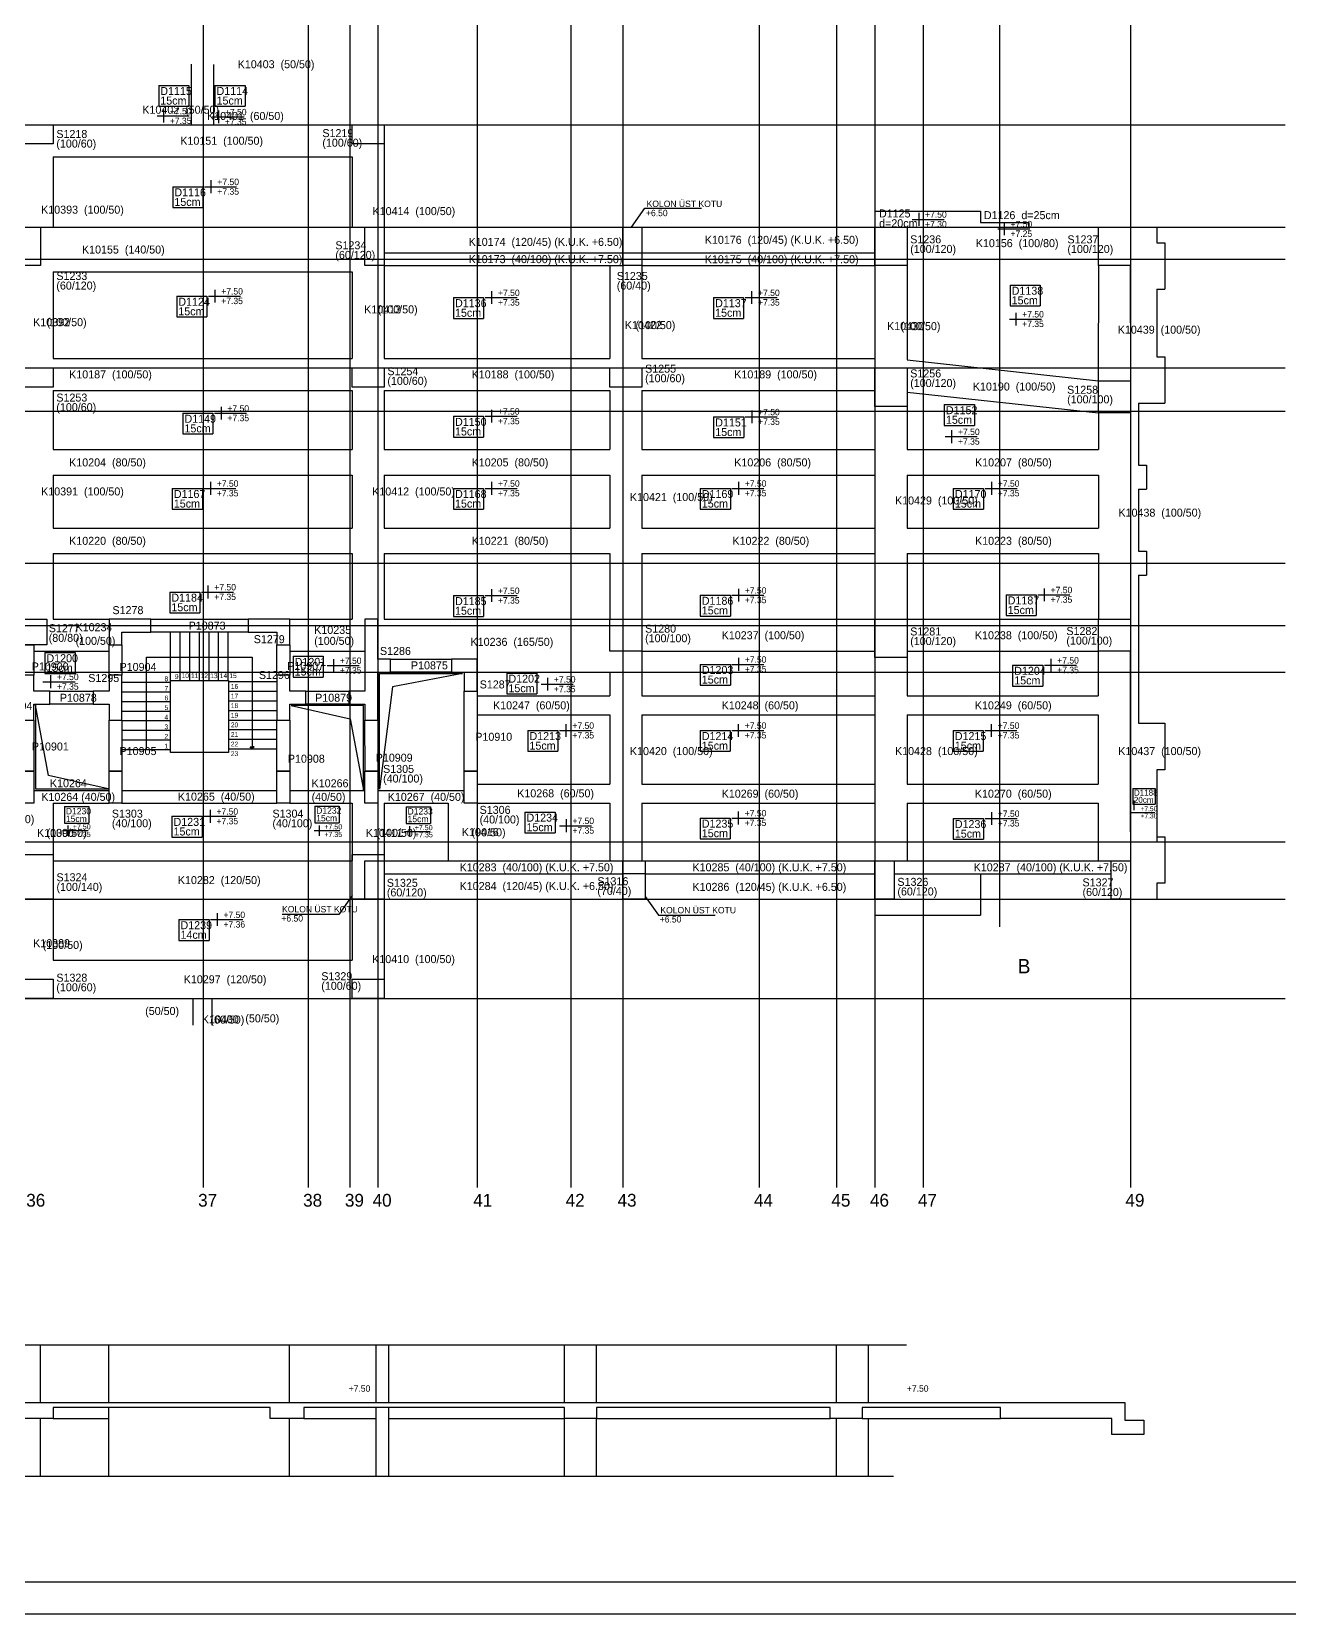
# Model space of a CAD drawing. Header units: millimetres. Extents: x -471670 to -452584, y -75378 to -66578.
# Drawn here: x -459431 to -455502, y -75378 to -70433 of the extents above; entities that cross this region are included whole.
import ezdxf

# ---------------------------------------------------------------- set-up
doc = ezdxf.new("R2010")
doc.units = ezdxf.units.MM
for name, color, linetype in [('KM Aks', 7, 'Continuous'), ('KM Döşeme Markası', 7, 'Continuous'), ('KM Döşeme Şaft', 7, 'Continuous'), ('KM Kesik', 7, 'Continuous'), ('KM Kesit', 7, 'Continuous'), ('KM Kesit görünüş', 7, 'Continuous'), ('KM Kesit Simge', 7, 'Continuous'), ('KM Kiriş', 7, 'Continuous'), ('KM Kiriş Markası', 7, 'Continuous'), ('KM Kolon', 7, 'Continuous'), ('KM Kolon Markası', 7, 'Continuous'), ('KM Kot kesit', 7, 'Continuous'), ('KM Perde', 7, 'Continuous'), ('KM Perde Markası', 7, 'Continuous'), ('LGP-SLAB2', 7, 'Continuous'), ('REBAR_DET2', 7, 'Continuous'), ('REBAR_DET3', 7, 'Continuous'), ('TABLO', 7, 'Continuous'), ('VM Aks Markası', 7, 'Continuous'), ('VM Kiriş', 7, 'Continuous'), ('VM Kolon İzi', 7, 'Continuous'), ('VM Merdiven', 7, 'Continuous'), ('VM Merdiven Yazı', 7, 'Continuous')]:
    doc.layers.add(name, color=color, linetype=linetype)

msp = doc.modelspace()

# ---------------------------------------------------------------- linework, layer by layer
at = {"layer": 'KM Aks'}
for p, q in [((-458894.6, -66888.6), (-458894.6, -74043.9)), ((-458566.6, -66888.6), (-458566.6, -74043.9)), ((-458436.6, -66888.6), (-458436.6, -74043.9)), ((-458349.6, -66888.6), (-458349.6, -74043.9)), ((-458039.6, -66888.6), (-458039.6, -74043.9)), ((-457746.6, -66888.6), (-457746.6, -74043.9)), ((-457584.6, -66888.6), (-457584.6, -74043.9)), ((-457158.1, -66888.6), (-457158.1, -74043.9)), ((-456916.6, -66888.6), (-456916.6, -74043.9)), ((-456796.6, -66888.6), (-456796.6, -74043.9)), ((-456646.2, -66888.6), (-456646.2, -74043.9)), ((-455998.6, -66888.6), (-455998.6, -74043.9)), ((-469386.6, -70723.6), (-455515.4, -70723.6)), ((-469386.6, -71043.6), (-455515.4, -71043.6)), ((-469386.6, -71143.6), (-455515.4, -71143.6)), ((-469386.6, -71483.6), (-455515.4, -71483.6)), ((-469386.6, -71618.6), (-455515.4, -71618.6)), ((-469386.6, -72093.6), (-455515.4, -72093.6)), ((-469386.6, -72288.6), (-455515.4, -72288.6)), ((-469386.6, -72433.6), (-455515.4, -72433.6)), ((-469386.6, -72963.6), (-455515.4, -72963.6)), ((-469386.6, -73143.6), (-455515.4, -73143.6)), ((-469386.6, -73453.6), (-455515.4, -73453.6))]:
    msp.add_line(p, q, dxfattribs=at)
at = {"layer": 'KM Döşeme Şaft'}
for points in [[(-458085.2, -72438.3), (-458304.1, -72479.6), (-458344.7, -72799), (-458344.7, -72438.3)], [(-459192.2, -72798.4), (-459378, -72757.2), (-459418.6, -72536.9), (-459418.6, -72798.4)], [(-458620.1, -72538.3), (-458435.4, -72579.6), (-458394.7, -72801.7), (-458394.7, -72538.3)]]:
    msp.add_lwpolyline(points, close=True, dxfattribs=at)
at = {"layer": 'KM Kesik'}
for p, q in [((-461991.6, -74535.9), (-456698.5, -74535.9)), ((-468911.6, -74946.2), (-456738.2, -74946.2))]:
    msp.add_line(p, q, dxfattribs=at)
at = {"layer": 'KM Kesit'}
msp.add_lwpolyline([(-462170.6, -74716.1), (-456016.5, -74716.1), (-456016.5, -74771.1), (-455956.5, -74771.1), (-455956.5, -74816.1), (-456056.6, -74816.1), (-456056.6, -74766.1), (-456404.6, -74766.1), (-456404.6, -74731.1), (-456836.5, -74731.1), (-456836.5, -74766.1), (-456936.5, -74766.1), (-456936.5, -74731.1), (-457666.6, -74731.1), (-457666.6, -74766.1), (-457766.6, -74766.1), (-457766.6, -74731.1), (-458580.3, -74731.1), (-458580.3, -74766.1), (-458685.9, -74766.1), (-458685.9, -74731.1), (-459363.1, -74731.1), (-459363.1, -74766.1), (-459463.5, -74766.1)], dxfattribs=at)
at = {"layer": 'KM Kesit görünüş'}
for p, q in [((-459403.6, -74716.1), (-459403.6, -74535.9)), ((-459189.7, -74716.1), (-459189.7, -74535.9)), ((-458625.7, -74716.1), (-458625.7, -74535.9)), ((-458354.6, -74716.1), (-458354.6, -74535.9)), ((-458314.6, -74716.1), (-458314.6, -74535.9)), ((-457766.6, -74716.1), (-457766.6, -74535.9)), ((-457666.6, -74716.1), (-457666.6, -74535.9)), ((-456916.5, -74716.1), (-456916.5, -74535.9)), ((-456816.5, -74716.1), (-456816.5, -74535.9)), ((-459189.7, -74946.2), (-459189.7, -74730.1)), ((-458354.6, -74946.2), (-458354.6, -74730.1)), ((-458314.6, -74946.2), (-458314.6, -74730.1)), ((-459403.6, -74946.2), (-459403.6, -74766.1)), ((-459363.1, -74766.1), (-459188.6, -74766.1)), ((-458625.7, -74946.2), (-458625.7, -74766.1)), ((-458580.3, -74766.1), (-458354.6, -74766.1)), ((-458314.6, -74766.1), (-457766.6, -74766.1)), ((-457766.6, -74946.2), (-457766.6, -74766.1)), ((-457666.6, -74946.2), (-457666.6, -74766.1)), ((-457666.6, -74766.1), (-456936.5, -74766.1)), ((-456916.5, -74946.2), (-456916.5, -74766.1)), ((-456836.5, -74766.1), (-456404.6, -74766.1)), ((-456816.5, -74946.2), (-456816.5, -74766.1))]:
    msp.add_line(p, q, dxfattribs=at)
at = {"layer": 'KM Kesit Simge'}
msp.add_line((-456407, -73229.9), (-456407, -67272.8), dxfattribs=at)
at = {"layer": 'KM Kiriş'}
for p, q in [((-459363.6, -70723.6), (-458429.6, -70723.6)), ((-458329.6, -70783.5), (-458329.6, -71043.6)), ((-459363.6, -70823.6), (-458429.6, -70823.6)), ((-459363.6, -70823.6), (-459363.6, -71043.6)), ((-458429.6, -70823.6), (-458429.6, -71043.6)), ((-456796.5, -70993.6), (-456796.5, -71043.6)), ((-456796.5, -70993.6), (-456466.5, -70993.6)), ((-456466.5, -70993.6), (-456466.5, -71028.6)), ((-459363.6, -71043.6), (-458429.6, -71043.6)), ((-458329.6, -71043.6), (-457584.6, -71043.6)), ((-457624.6, -71043.6), (-456796.6, -71043.6)), ((-457624.6, -71043.6), (-457624.6, -71043.6)), ((-456696.6, -71043.6), (-456098.5, -71043.6)), ((-456466.5, -71028.6), (-456316.5, -71028.6)), ((-456316.5, -71028.6), (-456316.5, -71043.6)), ((-455998.5, -71043.6), (-455916.5, -71043.6)), ((-455916.5, -71043.6), (-455916.5, -71092.3)), ((-455916.5, -71092.3), (-455891.5, -71092.3)), ((-455891.5, -71092.3), (-455891.5, -71237.3)), ((-458329.6, -71123.6), (-457584.6, -71123.6)), ((-457524.6, -71123.6), (-456796.6, -71123.6)), ((-456696.6, -71143.6), (-456098.5, -71143.6)), ((-459363.6, -71183.6), (-458429.6, -71183.6)), ((-459363.6, -71183.6), (-459363.6, -71453.6)), ((-458429.6, -71183.6), (-458429.6, -71453.6)), ((-458329.6, -71163.6), (-457624.6, -71163.6)), ((-458329.6, -71163.6), (-457584.6, -71163.6)), ((-458329.6, -71163.6), (-458329.6, -71453.6)), ((-457624.6, -71163.6), (-457624.6, -71453.6)), ((-457524.6, -71163.6), (-456796.6, -71163.6)), ((-457524.6, -71163.6), (-456796.6, -71163.6)), ((-457524.6, -71163.6), (-457524.6, -71453.6)), ((-456796.6, -71163.6), (-456796.5, -71453.6)), ((-456696.5, -71163.6), (-456696.5, -71458.3)), ((-456098.5, -71163.6), (-456099.1, -71523.2)), ((-455999.1, -71163.6), (-455998.5, -71523.6)), ((-455916.5, -71237.3), (-455891.5, -71237.3)), ((-455916.5, -71237.3), (-455916.5, -71448.6)), ((-455916.5, -71448.6), (-455891.5, -71448.6)), ((-455891.5, -71448.6), (-455891.5, -71593.6)), ((-459363.6, -71453.6), (-458429.6, -71453.6)), ((-458329.6, -71453.6), (-457624.6, -71453.6)), ((-457524.6, -71453.6), (-456796.5, -71453.6)), ((-456696.5, -71458.3), (-456098.5, -71523.3)), ((-459363.6, -71553.6), (-458429.6, -71553.6)), ((-459363.6, -71553.6), (-459363.6, -71738.6)), ((-458429.6, -71553.6), (-458429.6, -71738.6)), ((-458329.6, -71553.6), (-457624.6, -71553.6)), ((-458329.6, -71553.6), (-458329.6, -71738.6)), ((-457624.6, -71553.6), (-457624.6, -71738.6)), ((-457524.6, -71553.6), (-456796.5, -71553.6)), ((-457524.6, -71553.6), (-457524.6, -71738.6)), ((-456796.5, -71553.6), (-456796.5, -71738.6)), ((-456696.5, -71558.9), (-456098.5, -71623.9)), ((-456696.5, -71558.9), (-456696.5, -71738.6)), ((-455973.5, -71593.6), (-455891.5, -71593.6)), ((-455973.5, -71593.6), (-455973.5, -71787.6)), ((-456098.5, -71623.9), (-456098.5, -71738.6)), ((-455998.5, -71623.6), (-455998.5, -71818.6)), ((-459363.6, -71738.6), (-458429.6, -71738.6)), ((-458329.6, -71738.6), (-457624.6, -71738.6)), ((-457524.6, -71738.6), (-456796.5, -71738.6)), ((-456696.5, -71738.6), (-456098.5, -71738.6)), ((-455998.5, -71738.6), (-455998.5, -72063.6)), ((-455973.5, -71787.6), (-455948.5, -71787.6)), ((-455948.5, -71787.6), (-455948.5, -71862.6)), ((-459363.6, -71818.6), (-458429.6, -71818.6)), ((-459363.6, -71818.6), (-459363.6, -71983.6)), ((-458429.6, -71818.6), (-458429.6, -71983.6)), ((-458329.6, -71818.6), (-457624.6, -71818.6)), ((-458329.6, -71818.6), (-458329.6, -71983.6)), ((-457624.6, -71818.6), (-457624.6, -71983.6)), ((-457524.6, -71818.6), (-456796.5, -71818.6)), ((-457524.6, -71818.6), (-457524.6, -71983.6)), ((-456796.5, -71818.6), (-456796.5, -71983.6)), ((-456696.5, -71818.6), (-456098.5, -71818.6)), ((-456696.5, -71818.6), (-456696.5, -71983.6)), ((-456098.5, -71818.6), (-456098.5, -71983.6)), ((-455973.5, -71862.6), (-455948.5, -71862.6)), ((-455973.5, -71862.6), (-455973.5, -72055.6)), ((-459363.6, -71983.6), (-458429.6, -71983.6)), ((-458329.6, -71983.6), (-457624.6, -71983.6)), ((-457524.6, -71983.6), (-456796.5, -71983.6)), ((-456696.5, -71983.6), (-456098.5, -71983.6)), ((-455998.5, -71983.6), (-455998.5, -72268.6)), ((-459363.6, -72063.6), (-458429.6, -72063.6)), ((-459363.6, -72063.6), (-459363.6, -72268.6)), ((-458429.6, -72063.6), (-458429.6, -72268.6)), ((-458329.6, -72063.6), (-457624.6, -72063.6)), ((-458329.6, -72063.6), (-458329.6, -72268.6)), ((-457624.6, -72063.6), (-457624.6, -72268.6)), ((-457524.6, -72063.6), (-456796.5, -72063.6)), ((-457524.6, -72063.6), (-457524.6, -72268.6)), ((-456796.5, -72063.6), (-456796.6, -72268.6)), ((-456696.5, -72063.6), (-456098.5, -72063.6)), ((-456696.5, -72063.6), (-456696.5, -72268.6)), ((-456098.5, -72063.6), (-456098.5, -72268.6)), ((-455973.5, -72055.6), (-455948.5, -72055.6)), ((-455948.5, -72055.6), (-455948.5, -72130.6)), ((-455973.5, -72130.6), (-455948.5, -72130.6)), ((-455973.5, -72130.6), (-455973.5, -72593.6)), ((-459363.6, -72268.6), (-459188.6, -72268.6)), ((-458624.6, -72268.6), (-458429.6, -72268.6)), ((-458329.6, -72268.6), (-457624.6, -72268.6)), ((-457524.6, -72268.6), (-456796.6, -72268.6)), ((-456696.6, -72268.6), (-456098.5, -72268.6)), ((-459423.6, -72368.6), (-459188.6, -72368.6)), ((-458624.6, -72368.6), (-458389.6, -72368.6)), ((-457524.6, -72368.6), (-456796.6, -72368.6)), ((-457524.6, -72368.6), (-457524.6, -72507.6)), ((-456796.6, -72368.6), (-456796.5, -72507.6)), ((-456696.5, -72368.6), (-456098.5, -72368.6)), ((-456696.5, -72368.6), (-456696.5, -72507.6)), ((-456099.1, -72368.6), (-456099.1, -72507.6)), ((-455999.1, -72368.6), (-455999.1, -72567.6)), ((-458039.6, -72433.6), (-457624.6, -72433.6)), ((-457624.6, -72433.6), (-457624.6, -72507.6)), ((-458039.6, -72507.6), (-457624.6, -72507.6)), ((-457524.6, -72507.6), (-456796.5, -72507.6)), ((-456696.5, -72507.6), (-456099.1, -72507.6)), ((-455999.1, -72507.6), (-455999.1, -72843.6)), ((-458039.6, -72567.6), (-457624.6, -72567.6)), ((-457624.6, -72567.6), (-457624.6, -72783.6)), ((-457524.6, -72567.6), (-456796.5, -72567.6)), ((-457524.6, -72567.6), (-457524.6, -72783.6)), ((-456796.5, -72567.6), (-456796.5, -72783.6)), ((-456696.5, -72567.6), (-456099.1, -72567.6)), ((-456696.5, -72567.6), (-456696.5, -72783.6)), ((-456099.1, -72567.6), (-456099.1, -72783.6)), ((-455973.5, -72593.6), (-455916.5, -72593.6)), ((-455916.5, -72593.6), (-455916.5, -72593.6)), ((-455916.5, -72593.6), (-455891.6, -72593.6)), ((-455891.6, -72593.6), (-455891.6, -72738.6)), ((-455891.6, -72738.6), (-455916.5, -72738.6)), ((-455916.5, -72738.6), (-455916.5, -72963.6)), ((-458039.5, -72783.6), (-457624.6, -72783.6)), ((-457524.6, -72783.6), (-456796.5, -72783.6)), ((-456696.5, -72783.6), (-456099.1, -72783.6)), ((-459423.6, -72803.6), (-459188.6, -72803.6)), ((-459148.6, -72803.6), (-458664.6, -72803.6)), ((-458624.6, -72803.6), (-458389.5, -72803.6)), ((-458349.5, -72803.6), (-458079.5, -72803.6)), ((-459363.6, -72843.6), (-459188.6, -72843.6)), ((-459363.6, -72843.6), (-459363.6, -73023.6)), ((-459148.6, -72843.6), (-458664.6, -72843.6)), ((-458624.6, -72843.6), (-458429.6, -72843.6)), ((-458429.6, -72843.6), (-458429.6, -73023.6)), ((-458329.6, -72843.6), (-458129.6, -72843.6)), ((-458329.6, -72843.6), (-458329.6, -73023.6)), ((-458129.6, -72843.6), (-458129.6, -73023.6)), ((-458039.6, -72843.6), (-458039.6, -73023.6)), ((-458039.5, -72843.6), (-457624.6, -72843.6)), ((-457624.6, -72843.6), (-457624.6, -73023.6)), ((-457524.6, -72843.6), (-456796.5, -72843.6)), ((-457524.6, -72843.6), (-457524.6, -73023.6)), ((-456796.5, -72843.6), (-456796.6, -73023.7)), ((-456696.5, -72843.6), (-456099.1, -72843.6)), ((-456696.5, -72843.6), (-456696.5, -73023.6)), ((-456099.1, -72843.6), (-456099.1, -73023.6)), ((-455999.1, -72843.6), (-455998.4, -73023.7)), ((-455916.5, -72948.6), (-455891.6, -72948.6)), ((-455891.6, -72948.6), (-455891.6, -73093.6)), ((-459363.6, -73023.6), (-458429.6, -73023.6)), ((-458329.6, -73023.6), (-458039.6, -73023.6)), ((-458329.6, -73023.6), (-457624.6, -73023.6)), ((-458039.6, -73023.6), (-457584.7, -73023.6)), ((-457514.7, -73023.6), (-456796.6, -73023.6)), ((-457514.7, -73023.6), (-456796.6, -73023.6)), ((-456736.6, -73023.6), (-456058.4, -73023.6)), ((-456696.5, -73023.6), (-456099.1, -73023.6)), ((-458329.6, -73063.6), (-457584.7, -73063.6)), ((-457514.7, -73063.6), (-456796.6, -73063.6)), ((-456736.6, -73063.6), (-456058.4, -73063.6)), ((-456466.5, -73063.6), (-456466.5, -73193.6)), ((-455891.6, -73093.6), (-455916.5, -73093.6)), ((-455916.5, -73093.6), (-455916.5, -73143.6)), ((-459363.6, -73143.6), (-458429.6, -73143.6)), ((-459363.6, -73143.6), (-459363.6, -73333.6)), ((-458429.6, -73143.6), (-458429.6, -73333.6)), ((-458329.6, -73143.6), (-457554.6, -73143.6)), ((-458329.6, -73143.7), (-458329.6, -73393.7)), ((-457624.6, -73143.6), (-456796.6, -73143.6)), ((-456796.5, -73143.6), (-456796.5, -73193.6)), ((-456796.5, -73143.6), (-455999.1, -73143.6)), ((-456039.1, -73143.6), (-455916.5, -73143.6)), ((-456796.5, -73193.6), (-456466.5, -73193.6)), ((-459363.6, -73333.6), (-458429.6, -73333.6)), ((-459363.6, -73453.6), (-458926.6, -73453.6)), ((-458866.6, -73453.6), (-458429.6, -73453.6))]:
    msp.add_line(p, q, dxfattribs=at)
at = {"layer": 'KM Kolon'}
for points in [[(-459463.6, -70723.6), (-459363.6, -70723.6), (-459363.6, -70783.6), (-459463.6, -70783.6)], [(-458429.6, -70723.6), (-458329.6, -70723.6), (-458329.6, -70783.6), (-458429.6, -70783.6)], [(-459463.6, -71043.6), (-459403.6, -71043.6), (-459403.6, -71163.6), (-459463.6, -71163.6)], [(-458389.6, -71043.6), (-458329.6, -71043.6), (-458329.6, -71163.6), (-458389.6, -71163.6)], [(-457584.6, -71043.6), (-457524.6, -71043.6), (-457524.6, -71163.6), (-457584.6, -71163.6)], [(-456796.5, -71043.6), (-456696.5, -71043.6), (-456696.5, -71163.6), (-456796.5, -71163.6)], [(-456098.5, -71043.6), (-455998.5, -71043.6), (-455998.5, -71163.6), (-456098.5, -71163.6)], [(-457584.6, -71123.6), (-457524.6, -71123.6), (-457524.6, -71163.6), (-457584.6, -71163.6)], [(-459463.6, -71483.6), (-459363.6, -71483.6), (-459363.6, -71543.6), (-459463.6, -71543.6)], [(-458429.6, -71483.6), (-458329.6, -71483.6), (-458329.6, -71543.6), (-458429.6, -71543.6)], [(-457624.6, -71483.6), (-457524.6, -71483.6), (-457524.6, -71543.6), (-457624.6, -71543.6)], [(-456796.5, -71483.6), (-456696.5, -71483.6), (-456696.5, -71603.6), (-456796.5, -71603.6)], [(-456098.5, -71523.6), (-455998.5, -71523.6), (-455998.5, -71623.6), (-456098.5, -71623.6)], [(-459463.6, -72268.6), (-459383.6, -72268.6), (-459383.6, -72348.6), (-459463.6, -72348.6)], [(-459188.6, -72348.6), (-459148.6, -72348.6), (-459148.6, -72308.6), (-459058.6, -72308.6), (-459058.6, -72268.6), (-459188.6, -72268.6)], [(-458754.6, -72268.6), (-458754.6, -72308.6), (-458664.6, -72308.6), (-458664.6, -72348.6), (-458624.6, -72348.6), (-458624.6, -72268.6)], [(-458309.6, -72433.6), (-458309.6, -72393.6), (-458349.6, -72393.6), (-458349.6, -72268.6), (-458389.6, -72268.6), (-458389.6, -72493.6), (-458439.6, -72493.6), (-458439.6, -72533.6), (-458389.6, -72533.6), (-458389.6, -72583.6), (-458349.6, -72583.6), (-458349.6, -72433.6)], [(-457624.6, -72268.6), (-457524.6, -72268.6), (-457524.6, -72368.6), (-457624.6, -72368.6)], [(-456796.5, -72268.6), (-456696.5, -72268.6), (-456696.5, -72388.6), (-456796.5, -72388.6)], [(-456098.5, -72268.6), (-455998.5, -72268.6), (-455998.5, -72368.6), (-456098.5, -72368.6)], [(-458119.6, -72393.6), (-458119.6, -72433.6), (-458079.6, -72433.6), (-458079.6, -72493.6), (-458039.6, -72493.6), (-458039.6, -72393.6)], [(-459463.6, -72443.6), (-459463.6, -72583.6), (-459423.6, -72583.6), (-459423.6, -72533.6), (-459373.6, -72533.6), (-459373.6, -72493.6), (-459423.6, -72493.6), (-459423.6, -72443.6)], [(-459188.6, -72443.6), (-459188.6, -72493.6), (-459238.6, -72493.6), (-459238.6, -72533.6), (-459188.6, -72533.6), (-459188.6, -72583.6), (-459148.6, -72583.6), (-459148.6, -72443.6)], [(-458664.6, -72443.6), (-458664.6, -72583.6), (-458624.6, -72583.6), (-458624.6, -72533.6), (-458574.6, -72533.6), (-458574.6, -72493.6), (-458624.6, -72493.6), (-458624.6, -72443.6)], [(-459463.6, -72743.6), (-459423.6, -72743.6), (-459423.6, -72843.6), (-459463.6, -72843.6)], [(-459188.6, -72743.5), (-459148.6, -72743.5), (-459148.6, -72843.5), (-459188.6, -72843.5)], [(-458664.6, -72743.5), (-458624.6, -72743.5), (-458624.6, -72843.5), (-458664.6, -72843.5)], [(-458389.6, -72743.5), (-458349.6, -72743.5), (-458349.6, -72843.5), (-458389.6, -72843.5)], [(-458079.6, -72743.6), (-458039.6, -72743.6), (-458039.6, -72843.6), (-458079.6, -72843.6)], [(-459463.6, -73003.6), (-459363.6, -73003.6), (-459363.6, -73143.6), (-459463.6, -73143.6)], [(-459463.6, -73003.6), (-459363.6, -73003.6), (-459363.6, -73143.6), (-459463.6, -73143.6)], [(-458429.6, -73003.6), (-458329.6, -73003.6), (-458329.6, -73143.6), (-458429.6, -73143.6)], [(-458389.6, -73023.6), (-458329.6, -73023.6), (-458329.6, -73143.6), (-458389.6, -73143.6)], [(-457584.6, -73023.6), (-457514.6, -73023.6), (-457514.6, -73063.6), (-457584.6, -73063.6)], [(-457584.6, -73023.6), (-457514.6, -73023.6), (-457514.6, -73143.6), (-457584.6, -73143.6)], [(-456796.5, -73023.6), (-456736.5, -73023.6), (-456736.5, -73143.6), (-456796.5, -73143.6)], [(-456058.5, -73023.6), (-455998.5, -73023.6), (-455998.5, -73143.6), (-456058.5, -73143.6)], [(-459463.6, -73393.6), (-459363.6, -73393.6), (-459363.6, -73453.6), (-459463.6, -73453.6)], [(-458429.6, -73393.6), (-458329.6, -73393.6), (-458329.6, -73453.6), (-458429.6, -73453.6)]]:
    msp.add_lwpolyline(points, close=True, dxfattribs=at)
at = {"layer": 'KM Perde'}
for points in [[(-459058.6, -72268.6), (-458754.6, -72268.6), (-458754.6, -72308.6), (-459058.6, -72308.6)], [(-459423.6, -72348.6), (-459423.6, -72443.6), (-459463.6, -72443.6), (-459463.6, -72348.6)], [(-459148.6, -72348.6), (-459148.6, -72443.6), (-459188.6, -72443.6), (-459188.6, -72348.6)], [(-458624.6, -72348.6), (-458624.6, -72443.6), (-458664.6, -72443.6), (-458664.6, -72348.6)], [(-458309.6, -72393.6), (-458119.6, -72393.6), (-458119.6, -72433.6), (-458309.6, -72433.6)], [(-459373.6, -72493.6), (-459238.6, -72493.6), (-459238.6, -72533.6), (-459373.6, -72533.6)], [(-458574.6, -72493.6), (-458439.6, -72493.6), (-458439.6, -72533.6), (-458574.6, -72533.6)], [(-458039.6, -72493.6), (-458039.5, -72743.6), (-458079.5, -72743.6), (-458079.6, -72493.6)], [(-459423.6, -72583.6), (-459423.6, -72743.6), (-459463.6, -72743.6), (-459463.6, -72583.6)], [(-459148.6, -72583.6), (-459148.6, -72743.5), (-459188.6, -72743.5), (-459188.6, -72583.6)], [(-458624.6, -72583.6), (-458624.6, -72743.5), (-458664.6, -72743.5), (-458664.6, -72583.6)], [(-458349.6, -72583.6), (-458349.5, -72743.5), (-458389.5, -72743.5), (-458389.6, -72583.6)]]:
    msp.add_lwpolyline(points, close=True, dxfattribs=at)
at = {"layer": 'LGP-SLAB2'}
for p, q in [((-459033.9, -70600.8), (-458939.9, -70600.8)), ((-459033.9, -70600.8), (-459033.9, -70665.8)), ((-458939.9, -70600.8), (-458939.9, -70665.8)), ((-458858.2, -70600.6), (-458764.2, -70600.6)), ((-458858.2, -70600.6), (-458858.2, -70665.6)), ((-458764.2, -70600.6), (-458764.2, -70665.6)), ((-459033.9, -70665.8), (-458939.9, -70665.8)), ((-458858.2, -70665.6), (-458764.2, -70665.6)), ((-458989.9, -70917.3), (-458895.7, -70917.3)), ((-458989.9, -70917.3), (-458989.9, -70982.3)), ((-458895.7, -70917.3), (-458895.7, -70982.3)), ((-458989.9, -70982.3), (-458895.7, -70982.3)), ((-456374.6, -71224.7), (-456280.5, -71224.7)), ((-456374.6, -71224.7), (-456374.6, -71289.7)), ((-456280.5, -71224.7), (-456280.5, -71289.7)), ((-458977.6, -71259.1), (-458883.5, -71259.1)), ((-458977.6, -71259.1), (-458977.6, -71324.1)), ((-458883.5, -71259.1), (-458883.5, -71324.1)), ((-458113.3, -71263.6), (-458019.1, -71263.6)), ((-458113.3, -71263.6), (-458113.3, -71328.6)), ((-458019.1, -71263.6), (-458019.1, -71328.6)), ((-457300.9, -71263.6), (-457206.8, -71263.6)), ((-457300.9, -71263.6), (-457300.9, -71328.6)), ((-457206.8, -71263.6), (-457206.8, -71328.6)), ((-456374.6, -71289.7), (-456280.5, -71289.7)), ((-458977.6, -71324.1), (-458883.5, -71324.1)), ((-458113.3, -71328.6), (-458019.1, -71328.6)), ((-457300.9, -71328.6), (-457206.8, -71328.6)), ((-456580, -71598), (-456486, -71598)), ((-456580, -71598), (-456580, -71663)), ((-456486, -71598), (-456486, -71663)), ((-458958.4, -71624.8), (-458864.3, -71624.8)), ((-458958.4, -71624.8), (-458958.4, -71689.8)), ((-458864.3, -71624.8), (-458864.3, -71689.8)), ((-458113.3, -71634.4), (-458019.3, -71634.4)), ((-458113.3, -71634.4), (-458113.3, -71699.4)), ((-458019.3, -71634.4), (-458019.3, -71699.4)), ((-457300.6, -71636.3), (-457206.7, -71636.3)), ((-457300.6, -71636.3), (-457300.6, -71701.3)), ((-457206.7, -71636.3), (-457206.7, -71701.3)), ((-458958.4, -71689.8), (-458864.3, -71689.8)), ((-458113.3, -71699.4), (-458019.3, -71699.4)), ((-456580, -71663), (-456486, -71663)), ((-457300.6, -71701.3), (-457206.7, -71701.3)), ((-458991.7, -71859.8), (-458897.5, -71859.8)), ((-458991.7, -71859.8), (-458991.7, -71924.8)), ((-458897.5, -71859.8), (-458897.5, -71924.8)), ((-458113.3, -71859.8), (-458019.1, -71859.8)), ((-458113.3, -71859.8), (-458113.3, -71924.8)), ((-458019.1, -71859.8), (-458019.1, -71924.8)), ((-457342.5, -71859.8), (-457248.3, -71859.8)), ((-457342.5, -71859.8), (-457342.5, -71924.8)), ((-457248.3, -71859.8), (-457248.3, -71924.8)), ((-456552, -71859.8), (-456457.9, -71859.8)), ((-456552, -71859.8), (-456552, -71924.8)), ((-456457.9, -71859.8), (-456457.9, -71924.8)), ((-458991.7, -71924.8), (-458897.5, -71924.8)), ((-458113.3, -71924.8), (-458019.1, -71924.8)), ((-457342.5, -71924.8), (-457248.3, -71924.8)), ((-456552, -71924.8), (-456457.9, -71924.8)), ((-458999.3, -72183.6), (-458905.2, -72183.6)), ((-458999.3, -72183.6), (-458999.3, -72248.6)), ((-458905.2, -72183.6), (-458905.2, -72248.6)), ((-458113.3, -72194.6), (-458019.3, -72194.6)), ((-458113.3, -72194.6), (-458113.3, -72259.6)), ((-458019.3, -72194.6), (-458019.3, -72259.6)), ((-457342.5, -72193.5), (-457248.3, -72193.5)), ((-457342.5, -72193.5), (-457342.5, -72258.5)), ((-457248.3, -72193.5), (-457248.3, -72258.5)), ((-456387, -72192.3), (-456292.9, -72192.3)), ((-456387, -72192.3), (-456387, -72257.3)), ((-456292.9, -72192.3), (-456292.9, -72257.3)), ((-458999.3, -72248.6), (-458905.2, -72248.6)), ((-458113.3, -72259.6), (-458019.3, -72259.6)), ((-457342.5, -72258.5), (-457248.3, -72258.5)), ((-456387, -72257.3), (-456292.9, -72257.3)), ((-459389.5, -72372.9), (-459295.3, -72372.9)), ((-459389.5, -72372.9), (-459389.5, -72437.9)), ((-459295.3, -72372.9), (-459295.3, -72437.9)), ((-458614.2, -72384.4), (-458520.1, -72384.4)), ((-458614.2, -72384.4), (-458614.2, -72449.4)), ((-458520.1, -72384.4), (-458520.1, -72449.4)), ((-459389.5, -72437.9), (-459295.3, -72437.9)), ((-457946.5, -72436.7), (-457852.3, -72436.7)), ((-457946.5, -72436.7), (-457946.5, -72501.7)), ((-457852.3, -72436.7), (-457852.3, -72501.7)), ((-457342.5, -72409.6), (-457248.3, -72409.6)), ((-457342.5, -72409.6), (-457342.5, -72474.6)), ((-457248.3, -72409.6), (-457248.3, -72474.6)), ((-456366.6, -72412.2), (-456272.4, -72412.2)), ((-456366.6, -72412.2), (-456366.6, -72477.2)), ((-456272.4, -72412.2), (-456272.4, -72477.2)), ((-458614.2, -72449.4), (-458520.1, -72449.4)), ((-457342.5, -72474.6), (-457248.3, -72474.6)), ((-456366.6, -72477.2), (-456272.4, -72477.2)), ((-457946.5, -72501.7), (-457852.3, -72501.7)), ((-457880.8, -72616.1), (-457786.7, -72616.1)), ((-457880.8, -72616.1), (-457880.8, -72681.1)), ((-457786.7, -72616.1), (-457786.7, -72681.1)), ((-457342.5, -72616.1), (-457248.4, -72616.1)), ((-457342.5, -72616.1), (-457342.5, -72681.1)), ((-457248.4, -72616.1), (-457248.4, -72681.1)), ((-456552.2, -72616.1), (-456458.2, -72616.1)), ((-456552.2, -72616.1), (-456552.2, -72681.1)), ((-456458.2, -72616.1), (-456458.2, -72681.1)), ((-457880.8, -72681.1), (-457786.7, -72681.1)), ((-457342.5, -72681.1), (-457248.4, -72681.1)), ((-456552.2, -72681.1), (-456458.2, -72681.1)), ((-455991.6, -72797.3), (-455921, -72797.3)), ((-455991.6, -72797.3), (-455991.6, -72846)), ((-455921, -72797.3), (-455921, -72846)), ((-459327.9, -72854.1), (-459252.5, -72854.1)), ((-459327.9, -72854.1), (-459327.9, -72906.1)), ((-459252.5, -72854.1), (-459252.5, -72906.1)), ((-458992.6, -72884.2), (-458898.4, -72884.2)), ((-458992.6, -72884.2), (-458992.6, -72949.2)), ((-458898.4, -72884.2), (-458898.4, -72949.2)), ((-458546, -72852.2), (-458470.6, -72852.2)), ((-458546, -72852.2), (-458546, -72904.2)), ((-458470.6, -72852.2), (-458470.6, -72904.2)), ((-458260.6, -72854.7), (-458185.2, -72854.7)), ((-458260.6, -72854.7), (-458260.6, -72906.7)), ((-458185.2, -72854.7), (-458185.2, -72906.7)), ((-457890.1, -72870.9), (-457795.9, -72870.9)), ((-457890.1, -72870.9), (-457890.1, -72935.9)), ((-457795.9, -72870.9), (-457795.9, -72935.9)), ((-455991.6, -72846), (-455921, -72846)), ((-459327.9, -72906.1), (-459252.5, -72906.1)), ((-458546, -72904.2), (-458470.6, -72904.2)), ((-458260.6, -72906.7), (-458185.2, -72906.7)), ((-457890.1, -72935.9), (-457795.9, -72935.9)), ((-457342.5, -72889.7), (-457248.5, -72889.7)), ((-457342.5, -72889.7), (-457342.5, -72954.7)), ((-457248.5, -72889.7), (-457248.5, -72954.7)), ((-456552.2, -72891.1), (-456457.9, -72891.1)), ((-456552.2, -72891.1), (-456552.2, -72956.1)), ((-456457.9, -72891.1), (-456457.9, -72956.1)), ((-458992.6, -72949.2), (-458898.4, -72949.2)), ((-457342.5, -72954.7), (-457248.5, -72954.7)), ((-456552.2, -72956.1), (-456457.9, -72956.1)), ((-458970.8, -73207), (-458876.6, -73207)), ((-458970.8, -73207), (-458970.8, -73272)), ((-458876.6, -73207), (-458876.6, -73272)), ((-458970.8, -73272), (-458876.6, -73272))]:
    msp.add_line(p, q, dxfattribs=at)
at = {"layer": 'REBAR_DET2'}
for p, q in [((-459039.2, -70696.3), (-458939.2, -70696.3)), ((-459019.2, -70676.3), (-459019.2, -70716.3)), ((-458867.1, -70699.1), (-458767.1, -70699.1)), ((-458847.1, -70679.1), (-458847.1, -70719.1)), ((-458870.7, -70897.3), (-458870.7, -70937.3)), ((-458890.7, -70917.3), (-458790.7, -70917.3)), ((-456660.1, -70999.2), (-456660.1, -71039.2)), ((-456680.1, -71019.2), (-456580.1, -71019.2)), ((-456413.2, -71049), (-456313.2, -71049)), ((-456393.2, -71029), (-456393.2, -71069)), ((-458858.5, -71239.1), (-458858.5, -71279.1)), ((-457994.1, -71243.6), (-457994.1, -71283.6)), ((-457181.8, -71243.6), (-457181.8, -71283.6)), ((-458878.5, -71259.1), (-458778.5, -71259.1)), ((-458014.1, -71263.6), (-457914.1, -71263.6)), ((-457201.8, -71263.6), (-457101.8, -71263.6)), ((-456376.8, -71330.8), (-456276.8, -71330.8)), ((-456356.8, -71310.8), (-456356.8, -71350.8)), ((-458859.3, -71624.8), (-458759.3, -71624.8)), ((-458839.3, -71604.8), (-458839.3, -71644.8)), ((-458014.3, -71634.4), (-457914.3, -71634.4)), ((-457994.3, -71614.4), (-457994.3, -71654.4)), ((-457201.7, -71636.3), (-457101.7, -71636.3)), ((-457181.7, -71616.3), (-457181.7, -71656.3)), ((-456577.3, -71698.1), (-456477.3, -71698.1)), ((-456557.3, -71678.1), (-456557.3, -71718.1)), ((-458872.5, -71839.8), (-458872.5, -71879.8)), ((-457994.1, -71839.8), (-457994.1, -71879.8)), ((-457223.3, -71839.8), (-457223.3, -71879.8)), ((-456432.9, -71839.8), (-456432.9, -71879.8)), ((-458892.5, -71859.8), (-458792.5, -71859.8)), ((-458014.1, -71859.8), (-457914.1, -71859.8)), ((-457243.3, -71859.8), (-457143.3, -71859.8)), ((-456452.9, -71859.8), (-456352.9, -71859.8)), ((-458900.2, -72183.6), (-458800.2, -72183.6)), ((-458880.2, -72163.6), (-458880.2, -72203.6)), ((-458014.3, -72194.6), (-457914.3, -72194.6)), ((-457994.3, -72174.6), (-457994.3, -72214.6)), ((-457243.3, -72193.5), (-457143.3, -72193.5)), ((-457223.3, -72173.5), (-457223.3, -72213.5)), ((-456287.9, -72192.3), (-456187.9, -72192.3)), ((-456267.9, -72172.3), (-456267.9, -72212.3)), ((-457223.3, -72389.6), (-457223.3, -72429.6)), ((-456247.4, -72392.2), (-456247.4, -72432.2)), ((-458508.1, -72413.2), (-458408.1, -72413.2)), ((-458488.1, -72393.2), (-458488.1, -72433.2)), ((-457243.3, -72409.6), (-457143.3, -72409.6)), ((-456267.4, -72412.2), (-456167.4, -72412.2)), ((-459395.3, -72464.1), (-459295.3, -72464.1)), ((-459371.6, -72443.8), (-459371.6, -72483.8)), ((-457839.5, -72471.6), (-457739.5, -72471.6)), ((-457819.5, -72451.6), (-457819.5, -72491.6)), ((-457781.7, -72616.1), (-457681.7, -72616.1)), ((-457761.7, -72596.1), (-457761.7, -72636.1)), ((-457243.4, -72616.1), (-457143.4, -72616.1)), ((-457223.4, -72596.1), (-457223.4, -72636.1)), ((-456453.2, -72616.1), (-456353.2, -72616.1)), ((-456433.2, -72596.1), (-456433.2, -72636.1)), ((-455987.8, -72834.8), (-455987.8, -72864.8)), ((-458893.4, -72884.2), (-458793.4, -72884.2)), ((-458873.4, -72864.2), (-458873.4, -72904.2)), ((-457223.5, -72869.7), (-457223.5, -72909.7)), ((-456432.9, -72871.1), (-456432.9, -72911.1)), ((-455997, -72872.1), (-455922, -72872.1)), ((-459334.2, -72929), (-459254.2, -72929)), ((-459318.2, -72913), (-459318.2, -72945)), ((-458548.6, -72929), (-458468.6, -72929)), ((-458532.6, -72913), (-458532.6, -72945)), ((-458266.1, -72931.6), (-458186.1, -72931.6)), ((-458250.1, -72915.6), (-458250.1, -72947.6)), ((-457781.6, -72913.6), (-457681.6, -72913.6)), ((-457761.6, -72893.6), (-457761.6, -72933.6)), ((-457243.5, -72889.7), (-457143.5, -72889.7)), ((-456452.9, -72891.1), (-456352.9, -72891.1)), ((-458871.6, -73207), (-458771.6, -73207)), ((-458851.6, -73187), (-458851.6, -73227))]:
    msp.add_line(p, q, dxfattribs=at)
at = {"layer": 'TABLO'}
for points in [[(-469669.6, -66577.6), (-452583.6, -66577.6), (-452583.6, -75377.6), (-469669.6, -75377.6)], [(-469569.6, -66677.6), (-452683.6, -66677.6), (-452683.6, -75277.6), (-469569.6, -75277.6)]]:
    msp.add_lwpolyline(points, close=True, dxfattribs=at)
at = {"layer": 'VM Kiriş'}
for p, q in [((-458931.2, -70723.5), (-458931.2, -70534.8)), ((-458861.2, -70723.5), (-458861.2, -70535.7)), ((-459063.4, -70723.5), (-458921.2, -70723.5)), ((-458871.2, -70723.5), (-458733.1, -70723.5)), ((-458996.6, -72460.5), (-458996.6, -72308.5)), ((-458816.6, -72460.5), (-458816.6, -72308.1)), ((-458996.6, -72466.5), (-459148.6, -72466.5)), ((-458663.6, -72464.5), (-458815.6, -72464.5)), ((-458996.6, -72676.5), (-459148.6, -72676.5)), ((-458663.6, -72674.5), (-458815.6, -72674.5)), ((-459067.3, -73453.6), (-458926.6, -73453.6)), ((-458926.6, -73536.5), (-458926.6, -73453.6)), ((-458866.6, -73453.6), (-458725.9, -73453.6)), ((-458866.6, -73536.5), (-458866.6, -73453.6))]:
    msp.add_line(p, q, dxfattribs=at)
at = {"layer": 'VM Kolon İzi'}
for points in [[(-457557.6, -71043.6), (-457515.8, -70984.2), (-457338.3, -70984.2)], [(-458429.4, -73131.4), (-458471.1, -73190.7), (-458648.6, -73190.7)], [(-457514.6, -73134.4), (-457472.8, -73193.7), (-457295.3, -73193.7)]]:
    msp.add_lwpolyline(points, dxfattribs=at)
at = {"layer": 'VM Merdiven'}
for p, q in [((-458966.6, -72460.1), (-458966.6, -72308.1)), ((-458936.6, -72460.1), (-458936.6, -72308.1)), ((-458906.6, -72460.1), (-458906.6, -72308.1)), ((-458876.6, -72460.1), (-458876.6, -72308.1)), ((-458846.6, -72460.5), (-458846.6, -72308.5)), ((-458996.6, -72496.5), (-459148.6, -72496.5)), ((-458996.6, -72526.5), (-459148.6, -72526.5)), ((-458663.6, -72494.5), (-458815.6, -72494.5)), ((-458663.6, -72524.5), (-458815.6, -72524.5)), ((-458996.6, -72556.5), (-459148.6, -72556.5)), ((-458996.6, -72586.5), (-459148.6, -72586.5)), ((-458663.6, -72554.5), (-458815.6, -72554.5)), ((-458663.6, -72584.5), (-458815.6, -72584.5)), ((-458996.6, -72616.5), (-459148.6, -72616.5)), ((-458663.6, -72614.5), (-458815.6, -72614.5)), ((-458996.6, -72646.5), (-459148.6, -72646.5)), ((-458663.6, -72644.5), (-458815.6, -72644.5))]:
    msp.add_line(p, q, dxfattribs=at)
for points in [[(-459071.6, -72676.5), (-459071.6, -72387.6), (-458741.6, -72387.5), (-458741.6, -72674.5)], [(-458741.6, -72674.5), (-458747.7, -72667.3), (-458741.6, -72667.3)], [(-458741.6, -72674.5), (-458735.5, -72667.3), (-458741.6, -72667.3)]]:
    msp.add_lwpolyline(points, dxfattribs=at)
msp.add_lwpolyline([(-458996.6, -72460.5), (-458815.6, -72460.5), (-458815.6, -72684.5), (-458996.6, -72684.5)], close=True, dxfattribs=at)

# ---------------------------------------------------------------- texts
at = {"layer": 'KM Döşeme Markası'}
for s, height, p in [('D1115', 25, (-459028.9, -70630.8)), ('D1114', 25, (-458853.2, -70630.6)), ('15cm', 25, (-459028.9, -70660.8)), ('15cm', 25, (-458853.2, -70660.6)), ('15cm', 25, (-458984.9, -70977.3)), ('D1116', 25, (-458984.9, -70947.3)), ('D1125', 25, (-456784.1, -71013.3)), ('D1126  d=25cm', 25, (-456456.5, -71018.6)), ('d=20cm', 25, (-456783.6, -71043.9)), ('D1138', 25, (-456369.6, -71254.7)), ('15cm', 25, (-458972.6, -71319.1)), ('D1124', 25, (-458972.6, -71289.1)), ('15cm', 25, (-458108.3, -71323.6)), ('D1136', 25, (-458108.3, -71293.6)), ('15cm', 25, (-457295.9, -71323.6)), ('D1137', 25, (-457295.9, -71293.6)), ('15cm', 25, (-456369.6, -71284.7)), ('D1149', 25, (-458953.4, -71654.8)), ('D1150', 25, (-458108.3, -71664.4)), ('D1151', 25, (-457295.6, -71666.3)), ('15cm', 25, (-456575, -71658)), ('D1152', 25, (-456575, -71628)), ('15cm', 25, (-458953.4, -71684.8)), ('15cm', 25, (-458108.3, -71694.4)), ('15cm', 25, (-457295.6, -71696.3)), ('15cm', 25, (-458986.7, -71919.8)), ('D1167', 25, (-458986.7, -71889.8)), ('15cm', 25, (-458108.3, -71919.8)), ('D1168', 25, (-458108.3, -71889.8)), ('15cm', 25, (-457337.5, -71919.8)), ('D1169', 25, (-457337.5, -71889.8)), ('15cm', 25, (-456547, -71919.8)), ('D1170', 25, (-456547, -71889.8)), ('D1184', 25, (-458994.3, -72213.6)), ('15cm', 25, (-458994.3, -72243.6)), ('15cm', 25, (-458108.3, -72254.6)), ('D1185', 25, (-458108.3, -72224.6)), ('15cm', 25, (-457337.5, -72253.5)), ('D1186', 25, (-457337.5, -72223.5)), ('15cm', 25, (-456382, -72252.3)), ('D1187', 25, (-456382, -72222.3)), ('D1200', 25, (-459384.5, -72402.9)), ('D1201', 25, (-458609.2, -72414.4)), ('15cm', 25, (-459384.5, -72432.9)), ('15cm', 25, (-458609.2, -72444.4)), ('D1202', 25, (-457941.5, -72466.7)), ('D1203', 25, (-457337.5, -72439.6)), ('D1204', 25, (-456361.6, -72442.2)), ('15cm', 25, (-457941.5, -72496.7)), ('15cm', 25, (-457337.5, -72469.6)), ('15cm', 25, (-456361.6, -72472.2)), ('D1213', 25, (-457875.8, -72646.1)), ('D1214', 25, (-457337.5, -72646.1)), ('D1215', 25, (-456547.2, -72646.1)), ('15cm', 25, (-457875.8, -72676.1)), ('15cm', 25, (-457337.5, -72676.1)), ('15cm', 25, (-456547.2, -72676.1)), ('20cm', 18.75, (-455987.8, -72842.3)), ('D1188', 18.75, (-455987.8, -72819.8)), ('15cm', 20, (-459323.9, -72902.1)), ('D1230', 20, (-459323.9, -72878.1)), ('15cm', 20, (-458542, -72900.2)), ('D1232', 20, (-458542, -72876.2)), ('15cm', 20, (-458256.6, -72902.7)), ('D1233', 20, (-458256.6, -72878.7)), ('D1234', 25, (-457885.1, -72900.9)), ('15cm', 25, (-458987.6, -72944.2)), ('D1231', 25, (-458987.6, -72914.2)), ('15cm', 25, (-457885.1, -72930.9)), ('15cm', 25, (-457337.5, -72949.7)), ('D1235', 25, (-457337.5, -72919.7)), ('15cm', 25, (-456547.2, -72951.1)), ('D1236', 25, (-456547.2, -72921.1)), ('D1239', 25, (-458965.8, -73237)), ('14cm', 25, (-458965.8, -73267))]:
    msp.add_text(s, height=height, dxfattribs=at).set_placement(p)
at = {"layer": 'KM Kesit Simge'}
msp.add_text('B', height=45, dxfattribs=at).set_placement((-456351.1, -73375.1))
at = {"layer": 'KM Kiriş Markası'}
for s, p in [('K10403  (50/50)', (-458787.1, -70547.1)), ('K10402  (50/50)', (-459085.1, -70689.2)), ('K10401  (60/50)', (-458882.8, -70708.7)), ('K10151  (100/50)', (-458966.4, -70786.1)), ('K10393  (100/50)', (-459401.1, -71001.5)), ('K10414  (100/50)', (-458366, -71006)), ('K10155  (140/50)', (-459273.5, -71126.1)), ('K10174  (120/45) (K.U.K. +6.50)', (-458065.8, -71102.1)), ('K10176  (120/45) (K.U.K. +6.50)', (-457328.2, -71095.7)), ('K10156  (100/80)', (-456481.6, -71106.1)), ('K10173  (40/100) (K.U.K. +7.50) ', (-458065.8, -71156.1)), ('K10175  (40/100) (K.U.K. +7.50) ', (-457328.2, -71156.4)), ('K10413', (-458392.1, -71313.1)), ('(100/50)', (-458349.6, -71313)), ('K10392', (-459426.1, -71353)), ('(100/50)', (-459383.6, -71353)), ('K10422', (-457577.8, -71362.2)), ('(100/50)', (-457544.6, -71362.2)), ('K10430', (-456759, -71365.4)), ('(100/50)', (-456716.5, -71365.4)), ('K10439  (100/50)', (-456038.1, -71376.4)), ('K10187  (100/50)', (-459313.6, -71516.1)), ('K10188  (100/50)', (-458056.4, -71516.1)), ('K10189  (100/50)', (-457236.1, -71516.1)), ('K10190  (100/50)', (-456490.8, -71554.1)), ('K10204  (80/50)', (-459313.6, -71791.1)), ('K10205  (80/50)', (-458056.4, -71791.1)), ('K10206  (80/50)', (-457236.1, -71791.1)), ('K10207  (80/50)', (-456484, -71791.1)), ('K10391  (100/50)', (-459401.1, -71881.8)), ('K10412  (100/50)', (-458367, -71881.9)), ('K10421  (100/50)', (-457562, -71899.4)), ('K10429  (100/50)', (-456734, -71910.1)), ('K10438  (100/50)', (-456036, -71948.1)), ('K10220  (80/50)', (-459313.6, -72036.1)), ('K10221  (80/50)', (-458056.4, -72036.1)), ('K10222  (80/50)', (-457241.7, -72036.1)), ('K10223  (80/50)', (-456484, -72036.1)), ('K10234', (-459293.6, -72306.1)), ('K10235', (-458548.1, -72314.5)), ('(100/50)', (-459293.6, -72348.6)), ('(100/50)', (-458548.1, -72348.6)), ('K10236  (165/50)', (-458059.8, -72351.7)), ('K10237  (100/50)', (-457275.4, -72331.1)), ('K10238  (100/50)', (-456484.4, -72331.1)), ('K10247  (60/50)', (-457989.6, -72550.1)), ('K10248  (60/50)', (-457275.4, -72550.1)), ('K10249  (60/50)', (-456484.5, -72550.1)), ('K10420  (100/50)', (-457562, -72693.1)), ('K10428  (100/50)', (-456734, -72693)), ('K10437  (100/50)', (-456036.6, -72693.1)), ('K10264', (-459373.6, -72793.6)), ('K10266', (-458556.3, -72793.6)), ('K10264 (40/50)', (-459400.6, -72836.1)), ('K10265  (40/50)', (-458973.9, -72835.4)), ('(40/50)', (-458556.3, -72836.1)), ('K10267  (40/50)', (-458318.5, -72836.1)), ('K10268  (60/50)', (-457914, -72825)), ('K10269  (60/50)', (-457275.4, -72826.1)), ('K10270  (60/50)', (-456484.5, -72826.1)), ('K10390', (-459414, -72948.7)), ('(100/50)', (-459383.6, -72948.7)), ('K10411', (-458386.9, -72948.5)), ('(100/50)', (-458353.4, -72948.5)), ('K10416', (-458087.1, -72946)), ('(90/50)', (-458056.4, -72946.9)), ('K10283  (40/100) (K.U.K. +7.50) ', (-458093.9, -73056.1)), ('K10285  (40/100) (K.U.K. +7.50) ', (-457366.6, -73056.1)), ('K10287  (40/100) (K.U.K. +7.50) ', (-456488.3, -73056.1)), ('K10282  (120/50)', (-458974, -73096.1)), ('K10284  (120/45) (K.U.K. +6.50)', (-458093.9, -73114.7)), ('K10286  (120/45) (K.U.K. +6.50)', (-457366.6, -73117.3)), ('K10389', (-459426.1, -73293.2)), ('(100/50)', (-459396, -73298.7)), ('K10410  (100/50)', (-458367, -73343)), ('K10297  (120/50)', (-458955.7, -73406.1)), ('(50/50)', (-459076.1, -73505)), ('K10400', (-458899.1, -73531.2)), ('(60/50)', (-458872.5, -73532)), ('(50/50)', (-458763.2, -73528))]:
    msp.add_text(s, height=25, dxfattribs=at).set_placement(p)
at = {"layer": 'KM Kolon Markası'}
for s, p in [('S1218', (-459353.6, -70765)), ('S1219', (-458522.7, -70762.3)), ('(100/60)', (-459353.6, -70795)), ('(100/60)', (-458522.7, -70792.3)), ('S1234', (-458482.1, -71112.8)), ('S1236', (-456686.5, -71094.2)), ('(100/120)', (-456686.5, -71124.2)), ('S1237', (-456195.4, -71094.3)), ('(100/120)', (-456195.4, -71124.3)), ('(60/120)', (-458482.1, -71142.8)), ('S1233', (-459353.6, -71208.6)), ('S1235', (-457603.1, -71208.6)), ('(60/120)', (-459353.6, -71238.6)), ('(60/40)', (-457603.1, -71238.6)), ('S1254', (-458319.6, -71506.3)), ('S1255', (-457514.6, -71498.2)), ('(100/60)', (-457514.6, -71528.2)), ('S1256', (-456686.5, -71513.1)), ('(100/60)', (-458319.6, -71536.3)), ('(100/120)', (-456686.5, -71543.1)), ('S1258', (-456196.3, -71564.1)), ('S1253', (-459353.6, -71588.6)), ('(100/60)', (-459353.6, -71618.6)), ('(100/100)', (-456196.3, -71594.1)), ('S1278', (-459178.3, -72252.7)), ('S1277', (-459377.4, -72309.2)), ('S1280', (-457514.6, -72310.5)), ('S1282', (-456198.7, -72317.9)), ('(80/80)', (-459377.4, -72339.2)), ('S1279', (-458737, -72343.4)), ('(100/100)', (-457514.6, -72340.5)), ('S1281', (-456686.5, -72319.3)), ('(100/120)', (-456686.5, -72349.3)), ('(100/100)', (-456198.7, -72347.9)), ('S1286', (-458342.8, -72380.2)), ('S1295', (-459253.9, -72464.7)), ('S1296', (-458721, -72455.2)), ('S1287', (-458031.3, -72484.8)), ('S1294', (-459524.9, -72551.9)), ('S1305', (-458333, -72748.8)), ('(40/100)', (-458333, -72778.8)), ('(40/100)', (-459546.8, -72905.7)), ('S1303', (-459180.2, -72888.5)), ('S1304', (-458678.6, -72888.5)), ('S1306', (-458031.5, -72876.7)), ('(40/100)', (-458031.5, -72906.7)), ('(40/100)', (-459180.2, -72918.5)), ('(40/100)', (-458678.6, -72918.5)), ('S1324', (-459353.2, -73087.3)), ('S1325', (-458321.3, -73104.6)), ('S1316', (-457663.6, -73099.7)), ('S1326', (-456726.5, -73101.6)), ('S1327', (-456148.3, -73103.3)), ('(100/140)', (-459353.2, -73117.3)), ('(60/120)', (-458321.3, -73134.6)), ('(70/40)', (-457663.6, -73129.7)), ('(60/120)', (-456726.5, -73131.6)), ('(60/120)', (-456148.3, -73133.3)), ('S1328', (-459353.6, -73401)), ('S1329', (-458526, -73396.4)), ('(100/60)', (-459353.6, -73431)), ('(100/60)', (-458526, -73426.4))]:
    msp.add_text(s, height=25, dxfattribs=at).set_placement(p)
at = {"layer": 'KM Kot kesit'}
for p in [(-458440.6, -74682.1), (-456696.9, -74682.1)]:
    msp.add_text('+7.50', height=20, dxfattribs=at).set_placement(p)
at = {"layer": 'KM Perde Markası'}
for s, p in [('P10873 ', (-458940.4, -72301.1)), ('P10900 ', (-459430.5, -72428.7)), ('P10904 ', (-459156.1, -72430.1)), ('P10907 ', (-458632.5, -72427.1)), ('P10875 ', (-458246, -72425.1)), ('P10878 ', (-459342.6, -72526.4)), ('P10879 ', (-458545.2, -72526.3)), ('P10910 ', (-458045, -72648.3)), ('P10901 ', (-459430, -72678.7)), ('P10905 ', (-459156.2, -72693)), ('P10909 ', (-458356, -72713.7)), ('P10908 ', (-458630.4, -72716.9))]:
    msp.add_text(s, height=25, dxfattribs=at).set_placement(p)
at = {"layer": 'REBAR_DET3'}
for s, height, p in [('+7.50', 20, (-458999.2, -70691.3)), ('+7.35', 20, (-458999.2, -70721.3)), ('+7.50', 20, (-458827.1, -70694.1)), ('+7.35', 20, (-458827.1, -70724.1)), ('+7.50', 20, (-458850.7, -70912.3)), ('+7.35', 20, (-458850.7, -70942.3)), ('+7.50', 20, (-456640.1, -71014.2)), ('+7.30', 20, (-456640.1, -71044.2)), ('+7.50', 20, (-456373.2, -71044)), ('+7.25', 20, (-456373.2, -71074)), ('+7.50', 20, (-458838.5, -71254.1)), ('+7.50', 20, (-457974.1, -71258.6)), ('+7.50', 20, (-457161.8, -71258.6)), ('+7.35', 20, (-458838.5, -71284.1)), ('+7.35', 20, (-457974.1, -71288.6)), ('+7.35', 20, (-457161.8, -71288.6)), ('+7.50', 20, (-456336.8, -71325.8)), ('+7.35', 20, (-456336.8, -71355.8)), ('+7.50', 20, (-458819.3, -71619.8)), ('+7.35', 20, (-458819.3, -71649.8)), ('+7.50', 20, (-457974.3, -71629.4)), ('+7.35', 20, (-457974.3, -71659.4)), ('+7.50', 20, (-457161.7, -71631.3)), ('+7.35', 20, (-457161.7, -71661.3)), ('+7.50', 20, (-456537.3, -71693.1)), ('+7.35', 20, (-456537.3, -71723.1)), ('+7.50', 20, (-458852.5, -71854.8)), ('+7.50', 20, (-457974.1, -71854.8)), ('+7.50', 20, (-457203.3, -71854.8)), ('+7.50', 20, (-456412.9, -71854.8)), ('+7.35', 20, (-458852.5, -71884.8)), ('+7.35', 20, (-457974.1, -71884.8)), ('+7.35', 20, (-457203.3, -71884.8)), ('+7.35', 20, (-456412.9, -71884.8)), ('+7.50', 20, (-458860.2, -72178.6)), ('+7.35', 20, (-458860.2, -72208.6)), ('+7.50', 20, (-457974.3, -72189.6)), ('+7.50', 20, (-457203.3, -72188.5)), ('+7.50', 20, (-456247.9, -72187.3)), ('+7.35', 20, (-457974.3, -72219.6)), ('+7.35', 20, (-457203.3, -72218.5)), ('+7.35', 20, (-456247.9, -72217.3)), ('+7.50', 20, (-458468.1, -72408.2)), ('+7.50', 20, (-457203.3, -72404.6)), ('+7.50', 20, (-456227.4, -72407.2)), ('+7.50', 20, (-459351.7, -72458.8)), ('+7.35', 20, (-458468.1, -72438.2)), ('+7.35', 20, (-457203.3, -72434.6)), ('+7.35', 20, (-456227.4, -72437.2)), ('+7.35', 20, (-459351.7, -72488.8)), ('+7.50', 20, (-457799.5, -72466.6)), ('+7.35', 20, (-457799.5, -72496.6)), ('+7.50', 20, (-457741.7, -72611.1)), ('+7.35', 20, (-457741.7, -72641.1)), ('+7.50', 20, (-457203.4, -72611.1)), ('+7.35', 20, (-457203.4, -72641.1)), ('+7.50', 20, (-456413.2, -72611.1)), ('+7.35', 20, (-456413.2, -72641.1)), ('+7.50', 20, (-458853.4, -72879.2)), ('+7.50', 20, (-457203.5, -72884.7)), ('+7.50', 20, (-456412.9, -72886.1)), ('+7.50', 15, (-455967, -72868.3)), ('+7.30', 15, (-455967, -72890.8)), ('+7.50', 16, (-459302.2, -72925)), ('+7.35', 16, (-459302.2, -72949)), ('+7.35', 20, (-458853.4, -72909.2)), ('+7.50', 16, (-458516.6, -72925)), ('+7.35', 16, (-458516.6, -72949)), ('+7.50', 16, (-458234.1, -72927.6)), ('+7.35', 16, (-458233.5, -72950)), ('+7.50', 20, (-457741.6, -72908.6)), ('+7.35', 20, (-457741.6, -72938.6)), ('+7.35', 20, (-457203.5, -72914.7)), ('+7.35', 20, (-456412.9, -72916.1)), ('+7.50', 20, (-458831.6, -73202)), ('+7.36', 20, (-458831.6, -73232))]:
    msp.add_text(s, height=height, dxfattribs=at).set_placement(p)
at = {"layer": 'VM Aks Markası'}
for s, p in [('36', (-459447.7, -74103.9)), ('37', (-458910.8, -74103.9)), ('38', (-458582.8, -74103.9)), ('39', (-458452.3, -74103.9)), ('40', (-458365.8, -74103.9)), ('41', (-458051.5, -74103.9)), ('42', (-457762.8, -74103.9)), ('43', (-457600.8, -74103.9)), ('44', (-457174.7, -74103.9)), ('45', (-456932.8, -74103.9)), ('46', (-456812.3, -74103.9)), ('47', (-456662.4, -74103.9)), ('49', (-456014.3, -74103.9))]:
    msp.add_text(s, height=40, dxfattribs=at).set_placement(p)
at = {"layer": 'VM Kolon İzi'}
for s, p in [('KOLON ÜST KOTU', (-457509.9, -70980.7)), ('+6.50', (-457511.9, -71009.3)), ('KOLON ÜST KOTU', (-458648.5, -73184.5)), ('KOLON ÜST KOTU', (-457466.9, -73187.5)), ('+6.50', (-458650.7, -73213.1)), ('+6.50', (-457468.9, -73216.1))]:
    msp.add_text(s, height=20, dxfattribs=at).set_placement(p)
at = {"layer": 'VM Merdiven Yazı'}
for s, p in [('9', (-458983.4, -72455.5)), ('10', (-458962.5, -72452.4)), ('11', (-458933.1, -72452.6)), ('12', (-458903.1, -72452.6)), ('13', (-458873.1, -72452.6)), ('14', (-458843.1, -72452.4)), ('15', (-458813.1, -72452.4)), ('8', (-459015.8, -72462.2)), ('7', (-459015.8, -72492.2)), ('16', (-458808.5, -72486.1)), ('5', (-459015.8, -72552.2)), ('6', (-459015.8, -72522.2)), ('17', (-458808.5, -72516.1)), ('18', (-458808.5, -72546.1)), ('4', (-459015.8, -72582.2)), ('19', (-458808.5, -72576.1)), ('3', (-459015.8, -72612.2)), ('2', (-459015.8, -72642.2)), ('20', (-458808.5, -72606.1)), ('21', (-458808.5, -72636.1)), ('1', (-459015.8, -72672.2)), ('22', (-458808.5, -72666.1)), ('23', (-458808.5, -72696.1))]:
    msp.add_text(s, height=15, dxfattribs=at).set_placement(p)

doc.saveas('drawing.dxf')
